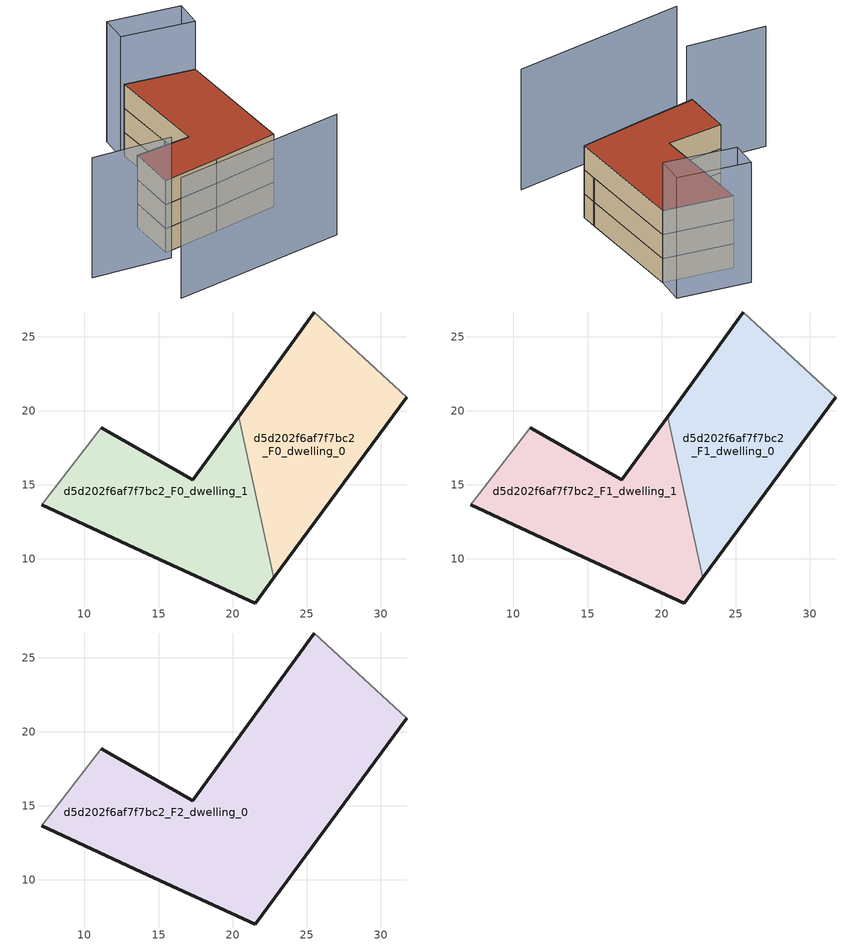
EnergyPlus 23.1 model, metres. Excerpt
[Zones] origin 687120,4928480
d5d202f6af7f7bc2_F0_dwelling_0
 floor ground (EU_floor_Construction): 22.79,8.73 31.77,20.9 25.5,26.67 20.4,19.61 z0
 wall outside (EU_wall_Construction): 31.77,20.9 22.79,8.73 / 20.4,19.61 25.5,26.67 z0:3
 wall adiabatic (EU_wall_Construction): 25.5,26.67 31.77,20.9 z0:3
 wall to d5d202f6af7f7bc2_F0_dwelling_1 (EU_wall_Construction): 22.79,8.73 20.4,19.61 z0:3
d5d202f6af7f7bc2_F0_dwelling_1
 floor ground (EU_floor_Construction): 21.53,7.02 22.79,8.73 20.4,19.61 17.32,15.34 11.13,18.84 7.1,13.65 13.85,10.5 z0
 wall outside (EU_wall_Construction): 11.13,18.84 17.32,15.34 20.4,19.61 / 22.79,8.73 21.53,7.02 13.85,10.5 7.1,13.65 z0:3
 wall adiabatic (EU_wall_Construction): 7.1,13.65 11.13,18.84 z0:3
d5d202f6af7f7bc2_F1_dwelling_0
 floor to d5d202f6af7f7bc2_F0_dwelling_0 (EU_floor_Construction): 22.79,8.73 31.77,20.9 25.5,26.67 20.4,19.61 z3
 wall outside (EU_wall_Construction): 31.77,20.9 22.79,8.73 / 20.4,19.61 25.5,26.67 z3:6
 wall adiabatic (EU_wall_Construction): 25.5,26.67 31.77,20.9 z3:6
 wall to d5d202f6af7f7bc2_F1_dwelling_1 (EU_wall_Construction): 22.79,8.73 20.4,19.61 z3:6
d5d202f6af7f7bc2_F1_dwelling_1
 floor to d5d202f6af7f7bc2_F0_dwelling_1 (EU_floor_Construction): 21.53,7.02 22.79,8.73 20.4,19.61 17.32,15.34 11.13,18.84 7.1,13.65 13.85,10.5 z3
 wall outside (EU_wall_Construction): 11.13,18.84 17.32,15.34 20.4,19.61 / 22.79,8.73 21.53,7.02 13.85,10.5 7.1,13.65 z3:6
 wall adiabatic (EU_wall_Construction): 7.1,13.65 11.13,18.84 z3:6
d5d202f6af7f7bc2_F2_dwelling_0
 floor to d5d202f6af7f7bc2_F1_dwelling_0 (EU_floor_Construction): 22.79,8.73 31.77,20.9 25.5,26.67 20.4,19.61 z6
 floor to d5d202f6af7f7bc2_F1_dwelling_1 (EU_floor_Construction): 21.53,7.02 22.79,8.73 20.4,19.61 17.32,15.34 11.13,18.84 7.1,13.65 13.85,10.5 z6
 wall outside (EU_wall_Construction): 31.77,20.9 21.53,7.02 13.85,10.5 7.1,13.65 / 11.13,18.84 17.32,15.34 25.5,26.67 z6:9
 wall adiabatic (EU_wall_Construction): 7.1,13.65 11.13,18.84 / 25.5,26.67 31.77,20.9 z6:9
 roof outside (EU_roof_Construction): 31.77,20.9 21.53,7.02 13.85,10.5 7.1,13.65 11.13,18.84 17.32,15.34 25.5,26.67 z9
shading: -1.72,7.92 18.37,-1.85 / 6.31,12.65 -1.38,18.7 / 27.74,29.71 34.32,23.67 / 34.32,23.67 31.77,20.9 / 31.77,20.9 25.2,26.94 / 25.2,26.94 27.74,29.71 z0:15
[Building]
EU S2 Campaign: North Axis=0; Terrain=City; Solar Distribution=FullExterior
[Site:Location]
Bologna: Latitude=44.5; Longitude=11.25; Time Zone=1; Elevation=37
[SizingPeriod:WeatherFileDays]
AnnualSizingPeriod: Begin Month=1; Begin Day of Month=1; End Month=12; End Day of Month=31; Day of Week for Start Day=Monday; Use Weather File Daylight Saving Period=No; Use Weather File Rain and Snow Indicators=No
[MATERIAL]
EU_InternalMass_Material: Roughness=MediumRough; Thickness=0.1; Conductivity=1; Density=1800; Specific Heat=900; Thermal Absorptance=0.9; Solar Absorptance=0.7; Visible Absorptance=0.7
[MATERIAL:NOMASS] Roughness=MediumRough; Thermal Absorptance=0.9; Solar Absorptance=0.7; Visible Absorptance=0.7
Name | Thermal Resistance
EU_wall_NoMass | 0.937881
EU_roof_NoMass | 0.548572
EU_floor_NoMass | 0.71348
[CONSTRUCTION]
EU_wall_Construction: EU_wall_NoMass
EU_roof_Construction: EU_roof_NoMass
EU_floor_Construction: EU_floor_NoMass
EU_InternalMass_Construction: EU_InternalMass_Material
[ZONE] Type=1; Multiplier=1; Ceiling Height=autocalculate; Floor Area=autocalculate; Part of Total Floor Area=Yes
Name | Volume
d5d202f6af7f7bc2_F0_dwelling_0; d5d202f6af7f7bc2_F1_dwelling_0 | 300.699
d5d202f6af7f7bc2_F2_dwelling_0 | 601.388
d5d202f6af7f7bc2_F0_dwelling_1 | 300.702
d5d202f6af7f7bc2_F1_dwelling_1 | 300.701
[INTERNALMASS] Construction=EU_InternalMass_Construction
Name | Zone or ZoneList | Surface Area
d5d202f6af7f7bc2_F0_dwelling_0_EU_InternalMass | d5d202f6af7f7bc2_F0_dwelling_0 | 100.236
d5d202f6af7f7bc2_F0_dwelling_1_EU_InternalMass | d5d202f6af7f7bc2_F0_dwelling_1 | 100.234
d5d202f6af7f7bc2_F1_dwelling_0_EU_InternalMass | d5d202f6af7f7bc2_F1_dwelling_0 | 100.236
d5d202f6af7f7bc2_F1_dwelling_1_EU_InternalMass | d5d202f6af7f7bc2_F1_dwelling_1 | 100.234
d5d202f6af7f7bc2_F2_dwelling_0_EU_InternalMass | d5d202f6af7f7bc2_F2_dwelling_0 | 200.464
[OTHEREQUIPMENT] Fuel Type=Electricity; Design Level Calculation Method=Watts/Area; Power per Zone Floor Area=1; Fraction Latent=0; Fraction Radiant=0; Fraction Lost=0; Carbon Dioxide Generation Rate=0; EndUse Subcategory=EU_Step8_InternalGains
Name | Zone or ZoneList or Space or SpaceList | Schedule
EU_Step8_InternalGain_d5d202f6af7f7bc2_F0_dwelling_0_f000 | d5d202f6af7f7bc2_F0_dwelling_0 | EU_Step8_GainSchedule_d5d202f6af7f7bc2_F0_dwelling_0_f000
EU_Step8_InternalGain_d5d202f6af7f7bc2_F0_dwelling_1_f000 | d5d202f6af7f7bc2_F0_dwelling_1 | EU_Step8_GainSchedule_d5d202f6af7f7bc2_F0_dwelling_1_f000
EU_Step8_InternalGain_d5d202f6af7f7bc2_F1_dwelling_0_f000 | d5d202f6af7f7bc2_F1_dwelling_0 | EU_Step8_GainSchedule_d5d202f6af7f7bc2_F1_dwelling_0_f000
EU_Step8_InternalGain_d5d202f6af7f7bc2_F1_dwelling_1_f000 | d5d202f6af7f7bc2_F1_dwelling_1 | EU_Step8_GainSchedule_d5d202f6af7f7bc2_F1_dwelling_1_f000
EU_Step8_InternalGain_d5d202f6af7f7bc2_F2_dwelling_0_f000 | d5d202f6af7f7bc2_F2_dwelling_0 | EU_Step8_GainSchedule_d5d202f6af7f7bc2_F2_dwelling_0_f000
[ZONEVENTILATION:DESIGNFLOWRATE] Schedule=EU_AlwaysOn; Design Flow Rate Calculation Method=AirChanges/Hour; Air Changes per Hour=0.687892; Ventilation Type=Natural; Fan Pressure Rise=0; Fan Total Efficiency=1; Constant Term Coefficient=1; Temperature Term Coefficient=0; Velocity Term Coefficient=0; Velocity Squared Term Coefficient=0; Minimum Indoor Temperature=-100; Maximum Indoor Temperature=100; Delta Temperature=-100; Minimum Outdoor Temperature=-100; Maximum Outdoor Temperature=100; Maximum Wind Speed=40
Name | Zone or ZoneList or Space or SpaceList
EU_ConstantAir_d5d202f6af7f7bc2_F0_dwelling_0 | d5d202f6af7f7bc2_F0_dwelling_0
EU_ConstantAir_d5d202f6af7f7bc2_F0_dwelling_1 | d5d202f6af7f7bc2_F0_dwelling_1
EU_ConstantAir_d5d202f6af7f7bc2_F1_dwelling_0 | d5d202f6af7f7bc2_F1_dwelling_0
EU_ConstantAir_d5d202f6af7f7bc2_F1_dwelling_1 | d5d202f6af7f7bc2_F1_dwelling_1
EU_ConstantAir_d5d202f6af7f7bc2_F2_dwelling_0 | d5d202f6af7f7bc2_F2_dwelling_0
[HVACTEMPLATE:THERMOSTAT] Constant Heating Setpoint=20; Constant Cooling Setpoint=50
EU_HeatOnly_d5d202f6af7f7bc2_F0_dwelling_0; EU_HeatOnly_d5d202f6af7f7bc2_F0_dwelling_1; EU_HeatOnly_d5d202f6af7f7bc2_F1_dwelling_0; EU_HeatOnly_d5d202f6af7f7bc2_F1_dwelling_1; EU_HeatOnly_d5d202f6af7f7bc2_F2_dwelling_0
[HVACTEMPLATE:ZONE:IDEALLOADSAIRSYSTEM] System Availability Schedule=EU_AlwaysOn; Maximum Heating Supply Air Temperature=50; Minimum Cooling Supply Air Temperature=13; Maximum Heating Supply Air Humidity Ratio=0.0156; Minimum Cooling Supply Air Humidity Ratio=0.0077; Heating Limit=NoLimit; Cooling Limit=NoLimit; Heating Availability Schedule=EU_AlwaysOn; Cooling Availability Schedule=EU_CoolingOff; Dehumidification Control Type=ConstantSensibleHeatRatio; Cooling Sensible Heat Ratio=0.7; Dehumidification Setpoint=60; Humidification Control Type=None; Humidification Setpoint=30; Outdoor Air Method=None; Outdoor Air Flow Rate per Person=0.00944; Outdoor Air Flow Rate per Zone Floor Area=0; Outdoor Air Flow Rate per Zone=0; Demand Controlled Ventilation Type=None; Outdoor Air Economizer Type=NoEconomizer; Heat Recovery Type=None; Sensible Heat Recovery Effectiveness=0.7; Latent Heat Recovery Effectiveness=0.65
Name | Template Thermostat
d5d202f6af7f7bc2_F0_dwelling_0 | EU_HeatOnly_d5d202f6af7f7bc2_F0_dwelling_0
d5d202f6af7f7bc2_F0_dwelling_1 | EU_HeatOnly_d5d202f6af7f7bc2_F0_dwelling_1
d5d202f6af7f7bc2_F1_dwelling_0 | EU_HeatOnly_d5d202f6af7f7bc2_F1_dwelling_0
d5d202f6af7f7bc2_F1_dwelling_1 | EU_HeatOnly_d5d202f6af7f7bc2_F1_dwelling_1
d5d202f6af7f7bc2_F2_dwelling_0 | EU_HeatOnly_d5d202f6af7f7bc2_F2_dwelling_0
[SIZING:ZONE] Zone Cooling Design Supply Air Temperature Input Method=SupplyAirTemperature; Zone Cooling Design Supply Air Temperature=13; Zone Heating Design Supply Air Temperature Input Method=SupplyAirTemperature; Zone Heating Design Supply Air Temperature=50; Zone Cooling Design Supply Air Humidity Ratio=0.008; Zone Heating Design Supply Air Humidity Ratio=0.008; Cooling Design Air Flow Method=DesignDay; Cooling Design Air Flow Rate=0; Cooling Minimum Air Flow per Zone Floor Area=0.000762; Cooling Minimum Air Flow=0; Cooling Minimum Air Flow Fraction=0.2; Heating Design Air Flow Method=DesignDay; Heating Design Air Flow Rate=0; Heating Maximum Air Flow per Zone Floor Area=0.002032; Heating Maximum Air Flow=0.141576; Heating Maximum Air Flow Fraction=0.3; Account for Dedicated Outdoor Air System=No; Dedicated Outdoor Air System Control Strategy=NeutralSupplyAir; Dedicated Outdoor Air Low Setpoint Temperature for Design=autosize; Dedicated Outdoor Air High Setpoint Temperature for Design=autosize; Zone Load Sizing Method=Sensible Load Only No Latent Load; Zone Latent Cooling Design Supply Air Humidity Ratio Input Method=HumidityRatioDifference; Zone Cooling Design Supply Air Humidity Ratio Difference=0.005; Zone Latent Heating Design Supply Air Humidity Ratio Input Method=HumidityRatioDifference; Zone Humidification Design Supply Air Humidity Ratio Difference=0.005
d5d202f6af7f7bc2_F0_dwelling_0; d5d202f6af7f7bc2_F0_dwelling_1; d5d202f6af7f7bc2_F1_dwelling_0; d5d202f6af7f7bc2_F1_dwelling_1; d5d202f6af7f7bc2_F2_dwelling_0
[SCHEDULE:CONSTANT]
Name | Hourly Value
EU_AlwaysOn | 1
EU_CoolingOff | 0
[SCHEDULE:FILE] Column Number=1; Rows to Skip at Top=0; Number of Hours of Data=8760; Column Separator=Comma; Interpolate to Timestep=No; Minutes per Item=60; Adjust Schedule for Daylight Savings=Yes
Name | File
EU_Step8_GainSchedule_d5d202f6af7f7bc2_F0_dwelling_0_f000 | ../../schedules/d5d202f6af7f7bc2/d5d202f6af7f7bc2_F0_dwelling_0_f000_gain.csv
EU_Step8_GainSchedule_d5d202f6af7f7bc2_F0_dwelling_1_f000 | ../../schedules/d5d202f6af7f7bc2/d5d202f6af7f7bc2_F0_dwelling_1_f000_gain.csv
EU_Step8_GainSchedule_d5d202f6af7f7bc2_F1_dwelling_0_f000 | ../../schedules/d5d202f6af7f7bc2/d5d202f6af7f7bc2_F1_dwelling_0_f000_gain.csv
EU_Step8_GainSchedule_d5d202f6af7f7bc2_F1_dwelling_1_f000 | ../../schedules/d5d202f6af7f7bc2/d5d202f6af7f7bc2_F1_dwelling_1_f000_gain.csv
EU_Step8_GainSchedule_d5d202f6af7f7bc2_F2_dwelling_0_f000 | ../../schedules/d5d202f6af7f7bc2/d5d202f6af7f7bc2_F2_dwelling_0_f000_gain.csv
